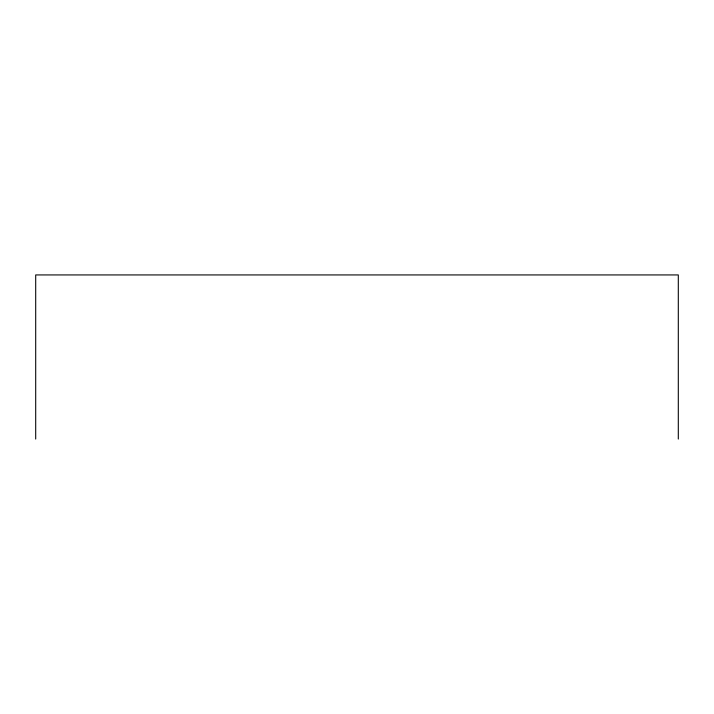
<?xml version="1.0" encoding="UTF-8"?>
<svg xmlns="http://www.w3.org/2000/svg" width="714" height="714" viewBox="0 0 714 714"><rect width="100%" height="100%" fill="white"/><g stroke="black" fill="none" stroke-linecap="round" stroke-linejoin="round"><path stroke-width="1.07" d="M678.3 439.065L678.3 274.935L35.7 274.935L35.7 439.065"/></g></svg>
